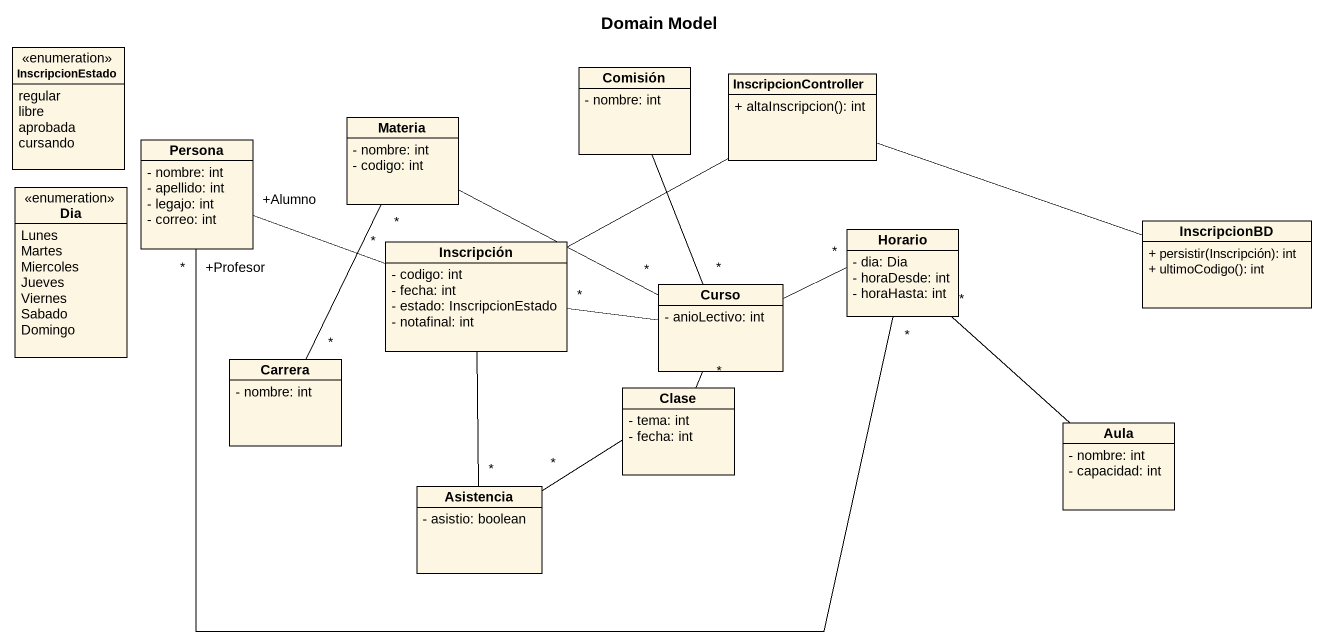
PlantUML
@startuml
title Domain Model
hide circle
hide empty members
skinparam classAttributeIconSize 0
enum InscripcionEstado {
  regular
  libre
  aprobada
  cursando
}
class Comisión {
  - nombre: int
}
class InscripcionController {
  + altaInscripcion(): int
}
class Persona {
  - nombre: int
  - apellido: int
  - legajo: int
  - correo: int
}
class Materia {
  - nombre: int
  - codigo: int
}
enum Dia {
  Lunes
  Martes
  Miercoles
  Jueves
  Viernes
  Sabado
  Domingo
}
class InscripcionBD {
  + persistir(Inscripción): int
  + ultimoCodigo(): int
}
class Inscripción {
  - codigo: int
  - fecha: int
  - estado: InscripcionEstado
  - notafinal: int
}
class Horario {
  - dia: Dia
  - horaDesde: int
  - horaHasta: int
}
class Curso {
  - anioLectivo: int
}
class Carrera {
  - nombre: int
}
class Clase {
  - tema: int
  - fecha: int
}
class Aula {
  - nombre: int
  - capacidad: int
}
class Asistencia {
  - asistio: boolean
}
InscripcionController -right- InscripcionBD
Persona "+Alumno" -right- "*" Inscripción
Persona "+Profesor\n*" -right- "*" Horario
Inscripción -right- InscripcionController
Horario "*" -- Aula
Curso "*" -up- Comisión
Curso "*" -left- Materia
Curso -left- "*" Inscripción
Curso -right- "*" Horario
Carrera "*" -up- "*" Materia
Clase "*" -up- Curso
Clase -left- "*" Asistencia
Asistencia "*" -up- Inscripción
@enduml
